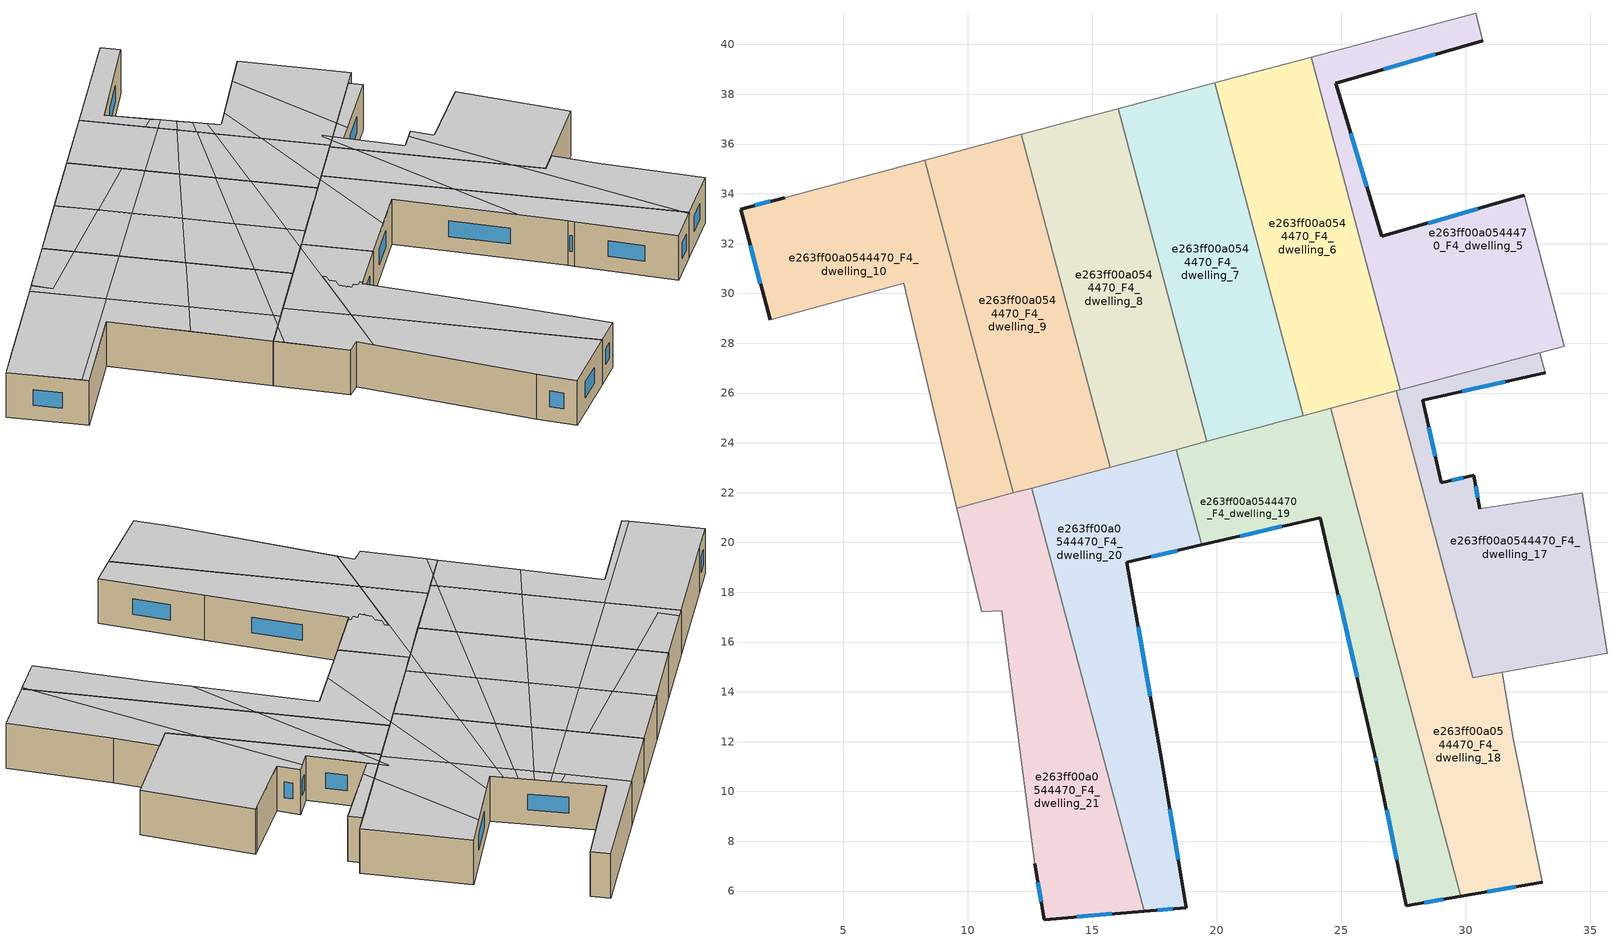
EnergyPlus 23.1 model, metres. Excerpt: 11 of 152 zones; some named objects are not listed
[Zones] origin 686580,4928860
e263ff00a0544470_F4_dwelling_10
 floor to e263ff00a0544470_F3_dwelling_10 (EU_floor_Construction): 8.27,35.35 11.83,21.99 9.56,21.38 7.42,30.4 2.06,28.95 0.87,33.38 2.65,33.85 z12
 wall outside (EU_wall_Construction): 2.65,33.85 0.87,33.38 2.06,28.95 z12:15
 wall adiabatic (EU_wall_Construction): 8.27,35.35 2.65,33.85 / 2.06,28.95 7.42,30.4 9.56,21.38 11.83,21.99 z12:15
 wall to e263ff00a0544470_F4_dwelling_9 (EU_wall_Construction): 11.83,21.99 8.27,35.35 z12:15
 window (EU_Window_Construction): 1.26,31.94 1.68,30.39 / 2.08,33.7 1.45,33.53 z12.98:14.02
 ceiling to e263ff00a0544470_F5_dwelling_1 (EU_floor_Construction): 9.36,31.27 8.27,35.35 2.65,33.85 0.87,33.38 1.95,29.36 z15
 ceiling to e263ff00a0544470_F5_dwelling_2 (EU_floor_Construction): 10.53,26.88 9.36,31.27 1.95,29.36 2.06,28.95 7.42,30.4 8.5,25.86 z15
 ceiling to e263ff00a0544470_F5_dwelling_3 (EU_floor_Construction): 10.95,21.75 11.73,22.37 10.53,26.88 8.5,25.86 9.56,21.38 z15
 ceiling to e263ff00a0544470_F5_dwelling_4 (EU_floor_Construction): 11.83,21.99 11.73,22.37 10.95,21.75 z15
e263ff00a0544470_F4_dwelling_17
 floor to e263ff00a0544470_F3_dwelling_17 (EU_floor_Construction): 33.19,26.82 28.26,25.71 29.01,22.39 30.32,22.69 30.56,21.36 34.48,21.96 34.67,21.99 35.67,15.55 30.28,14.58 27.21,26.08 32.97,27.62 z12
 wall outside (EU_wall_Construction): 30.56,21.36 30.32,22.69 29.01,22.39 28.26,25.71 33.19,26.82 z12:15
 wall to e263ff00a0544470_F4_dwelling_16 (EU_wall_Construction): 33.19,26.82 32.97,27.62 z12:15
 wall adiabatic (EU_wall_Construction): 31.48,14.79 35.67,15.55 34.67,21.99 34.48,21.96 30.56,21.36 z12:15
 wall to e263ff00a0544470_F4_dwelling_18 (EU_wall_Construction): 30.28,14.57 31.47,14.79 / 27.21,26.08 30.28,14.58 z12:15
 wall to e263ff00a0544470_F4_dwelling_5 (EU_wall_Construction): 32.97,27.62 27.36,26.12 z12:15
 wall to e263ff00a0544470_F4_dwelling_6 (EU_wall_Construction): 27.36,26.12 27.21,26.08 z12:15
 window (EU_Window_Construction): 29.87,26.07 31.59,26.46 / 28.77,23.47 28.51,24.63 / 29.9,22.59 29.44,22.49 / 30.49,21.79 30.4,22.26 z12.98:14.02
 ceiling to e263ff00a0544470_F5_dwelling_9 (EU_floor_Construction): 35.67,15.55 34.67,21.99 34.48,21.96 30.56,21.36 30.32,22.69 29.86,22.58 29.79,16.4 30.28,14.58 z15
 ceiling to e263ff00a0544470_F5_dwelling_8 (EU_floor_Construction): 29.79,16.4 29.86,22.58 29.01,22.39 28.12,26.33 27.83,26.25 27.57,24.74 z15
 ceiling to e263ff00a0544470_F5_dwelling_7 (EU_floor_Construction): 29.25,25.93 29.37,26.66 28.12,26.33 28.26,25.71 z15; 27.57,24.74 27.83,26.25 27.21,26.08 z15
 ceiling to e263ff00a0544470_F5_dwelling_10 (EU_floor_Construction): 33.19,26.82 32.97,27.62 29.37,26.66 29.25,25.93 z15
e263ff00a0544470_F4_dwelling_18
 floor to e263ff00a0544470_F3_dwelling_18 (EU_floor_Construction): 27.21,26.08 30.28,14.57 31.47,14.79 31.89,12.22 33.07,6.35 29.8,5.79 24.58,25.38 z12
 wall outside (EU_wall_Construction): 29.8,5.79 33.07,6.35 z12:15
 wall to e263ff00a0544470_F4_dwelling_19 (EU_wall_Construction): 24.58,25.38 29.8,5.79 z12:15
 wall adiabatic (EU_wall_Construction): 33.07,6.35 31.89,12.22 31.47,14.79 z12:15
 wall to e263ff00a0544470_F4_dwelling_6 (EU_wall_Construction): 27.21,26.08 24.58,25.38 z12:15
 window (EU_Window_Construction): 30.87,5.97 32.01,6.16 z12.98:14.02
 ceiling to e263ff00a0544470_F5_dwelling_8 (EU_floor_Construction): 29.68,6.26 29.79,16.4 27.57,24.74 26.47,18.29 z15
 ceiling to e263ff00a0544470_F5_dwelling_9 (EU_floor_Construction): 33.07,6.35 31.89,12.22 31.47,14.79 30.28,14.57 29.79,16.4 29.68,6.26 29.8,5.79 z15
 ceiling to e263ff00a0544470_F5_dwelling_7 (EU_floor_Construction): 26.47,18.29 27.57,24.74 27.21,26.08 24.58,25.38 z15
e263ff00a0544470_F4_dwelling_19
 floor to e263ff00a0544470_F3_dwelling_19 (EU_floor_Construction): 24.58,25.38 29.8,5.79 27.61,5.41 26.43,11.11 26.35,11.48 24.16,21 19.39,19.9 18.37,23.73 22.25,24.76 22.46,24.82 z12
 wall outside (EU_wall_Construction): 19.39,19.9 24.16,21 26.35,11.48 26.43,11.11 27.61,5.41 29.8,5.79 z12:15
 wall to e263ff00a0544470_F4_dwelling_20 (EU_wall_Construction): 18.37,23.73 19.39,19.9 z12:15
 wall to e263ff00a0544470_F4_dwelling_7 (EU_wall_Construction): 23.48,25.09 22.46,24.82 22.25,24.76 19.6,24.05 z12:15
 wall to e263ff00a0544470_F4_dwelling_6 (EU_wall_Construction): 24.58,25.38 23.48,25.09 z12:15
 wall to e263ff00a0544470_F4_dwelling_8 (EU_wall_Construction): 19.6,24.05 18.37,23.73 z12:15
 window (EU_Window_Construction): 26.38,11.36 26.41,11.23 / 24.88,17.9 25.64,14.58 / 20.94,20.26 22.61,20.64 / 28.33,5.53 29.09,5.66 / 26.82,9.26 27.23,7.26 z12.98:14.02
 ceiling to e263ff00a0544470_F5_dwelling_5 (EU_floor_Construction): 21.95,20.49 24.24,25.29 22.46,24.82 22.25,24.76 18.37,23.73 19.39,19.9 z15
 ceiling to e263ff00a0544470_F5_dwelling_8 (EU_floor_Construction): 29.67,5.76 29.68,6.26 26.47,18.29 25.75,14.09 26.35,11.48 26.43,11.11 27.61,5.41 z15
 ceiling to e263ff00a0544470_F5_dwelling_7 (EU_floor_Construction): 25.75,14.09 26.47,18.29 24.58,25.38 24.24,25.29 21.95,20.49 24.16,21 z15
 ceiling to e263ff00a0544470_F5_dwelling_9 (EU_floor_Construction): 29.8,5.79 29.68,6.26 29.67,5.76 z15
e263ff00a0544470_F4_dwelling_20
 floor to e263ff00a0544470_F3_dwelling_20 (EU_floor_Construction): 18.37,23.73 19.39,19.9 16.39,19.21 17.78,11.23 18.78,5.33 17.09,5.19 12.56,22.18 z12
 wall outside (EU_wall_Construction): 17.09,5.19 18.78,5.33 17.78,11.23 16.39,19.21 19.39,19.9 z12:15
 wall to e263ff00a0544470_F4_dwelling_21 (EU_wall_Construction): 12.56,22.18 17.09,5.19 z12:15
 wall to e263ff00a0544470_F4_dwelling_9 (EU_wall_Construction): 15.72,23.02 12.56,22.18 z12:15
 wall to e263ff00a0544470_F4_dwelling_8 (EU_wall_Construction): 18.37,23.73 15.72,23.02 z12:15
 window (EU_Window_Construction): 17.37,19.43 18.41,19.68 / 17.33,13.83 16.85,16.61 / 18.46,7.25 18.11,9.31 / 17.64,5.23 18.23,5.28 z12.98:14.02
 ceiling to e263ff00a0544470_F5_dwelling_6 (EU_floor_Construction): 18.78,5.33 17.78,11.23 16.39,19.21 16.54,19.24 16.51,19.39 16.22,19.32 16.17,19.62 15.88,19.55 15.83,19.85 15.7,19.82 15.81,19.94 15.74,20.32 16,20.6 15.93,20.98 16.19,21.26 16.16,21.45 13.54,18.52 17.09,5.19 z15
 ceiling to e263ff00a0544470_F5_dwelling_4 (EU_floor_Construction): 13.52,18.58 18.04,23.64 12.56,22.18 z15
 ceiling to e263ff00a0544470_F5_dwelling_5 (EU_floor_Construction): 19.39,19.9 18.37,23.73 18.04,23.64 13.52,18.58 13.54,18.52 16.16,21.45 16.19,21.26 15.93,20.98 16,20.6 15.74,20.32 15.81,19.94 15.7,19.82 15.83,19.85 15.88,19.55 16.17,19.62 16.22,19.32 16.51,19.39 16.54,19.24 z15
e263ff00a0544470_F4_dwelling_21
 floor to e263ff00a0544470_F3_dwelling_21 (EU_floor_Construction): 12.56,22.18 17.09,5.19 13.07,4.85 12.69,7.09 11.36,17.26 10.55,17.21 9.56,21.38 z12
 wall outside (EU_wall_Construction): 12.69,7.09 13.07,4.85 17.09,5.19 z12:15
 wall adiabatic (EU_wall_Construction): 11.83,21.99 9.56,21.38 10.55,17.21 11.36,17.26 12.69,7.09 z12:15
 wall to e263ff00a0544470_F4_dwelling_9 (EU_wall_Construction): 12.56,22.18 11.83,21.99 z12:15
 window (EU_Window_Construction): 14.38,4.96 15.78,5.08 / 12.82,6.36 12.95,5.58 z12.98:14.02
 ceiling to e263ff00a0544470_F5_dwelling_4 (EU_floor_Construction): 11.49,16.3 13.52,18.58 12.56,22.18 10.94,21.75 9.71,20.77 10.55,17.21 11.36,17.26 z15
 ceiling to e263ff00a0544470_F5_dwelling_6 (EU_floor_Construction): 17.09,5.19 13.54,18.52 11.5,16.23 12.69,7.09 13.07,4.85 z15
 ceiling to e263ff00a0544470_F5_dwelling_5 (EU_floor_Construction): 11.5,16.23 13.54,18.52 13.52,18.58 11.49,16.3 z15
 ceiling to e263ff00a0544470_F5_dwelling_3 (EU_floor_Construction): 10.94,21.75 9.56,21.38 9.71,20.77 z15
e263ff00a0544470_F4_dwelling_5
 floor to e263ff00a0544470_F3_dwelling_5 (EU_floor_Construction): 30.69,40.15 24.77,38.44 26.62,32.29 32.35,33.94 33.96,27.88 27.36,26.12 23.8,39.49 30.4,41.25 z12
 wall outside (EU_wall_Construction): 32.35,33.94 26.62,32.29 24.77,38.44 30.69,40.15 z12:15
 wall to e263ff00a0544470_F4_dwelling_4 (EU_wall_Construction): 33.96,27.88 32.35,33.94 / 30.69,40.15 30.4,41.25 z12:15
 wall to e263ff00a0544470_F4_dwelling_6 (EU_wall_Construction): 23.8,39.49 27.36,26.12 z12:15
 wall adiabatic (EU_wall_Construction): 30.4,41.25 23.8,39.49 z12:15
 wall to e263ff00a0544470_F4_dwelling_16 (EU_wall_Construction): 32.97,27.62 33.96,27.88 z12:15
 window (EU_Window_Construction): 26.02,34.29 25.38,36.44 / 30.49,33.4 28.49,32.83 / 26.7,39 28.77,39.6 z12.98:14.02
 ceiling to e263ff00a0544470_F5_dwelling_7 (EU_floor_Construction): 29.37,26.66 30.52,33.41 27.72,32.61 26.38,29.79 27.36,26.12 27.83,26.25 27.94,26.89 28,26.89 28.12,26.33 z15
 ceiling to e263ff00a0544470_F5_dwelling_10 (EU_floor_Construction): 33.96,27.88 32.35,33.94 30.52,33.41 29.37,26.66 z15
 ceiling to e263ff00a0544470_F5_dwelling_0 (EU_floor_Construction): 30.69,40.15 30.4,41.25 23.8,39.49 24.74,35.96 25.49,36.05 24.77,38.44 z15
 ceiling to e263ff00a0544470_F5_dwelling_8 (EU_floor_Construction): 28.12,26.33 28,26.89 27.94,26.89 27.83,26.25 z15
 ceiling to e263ff00a0544470_F5_dwelling_5 (EU_floor_Construction): 26.38,29.79 27.72,32.61 26.62,32.29 26.42,32.96 26.41,33.01 25.73,32.25 z15
 ceiling to e263ff00a0544470_F5_dwelling_4 (EU_floor_Construction): 25.73,32.25 26.41,33.01 26.17,33.79 25.47,33.24 z15
 ceiling to e263ff00a0544470_F5_dwelling_2 (EU_floor_Construction): 25.92,34.64 25.66,35.48 24.92,35.29 25.19,34.27 z15
 ceiling adiabatic (EU_roof_Construction): 26.62,32.29 25.92,34.64 25.19,34.27 24.92,35.29 25.66,35.48 25.49,36.05 24.74,35.96 25.47,33.24 26.17,33.79 26.41,33.01 26.42,32.96 z15
e263ff00a0544470_F4_dwelling_6
 floor to e263ff00a0544470_F3_dwelling_6 (EU_floor_Construction): 23.8,39.49 27.36,26.12 23.48,25.09 19.92,38.45 z12
 wall to e263ff00a0544470_F4_dwelling_7 (EU_wall_Construction): 19.92,38.45 23.48,25.09 z12:15
 wall adiabatic (EU_wall_Construction): 23.8,39.49 19.92,38.45 z12:15
 ceiling to e263ff00a0544470_F5_dwelling_5 (EU_floor_Construction): 24.24,25.29 26.38,29.79 25.73,32.25 22.53,28.67 23.48,25.09 z15
 ceiling to e263ff00a0544470_F5_dwelling_3 (EU_floor_Construction): 25.47,33.24 25.19,34.27 21.52,32.43 22.03,30.52 z15
 ceiling to e263ff00a0544470_F5_dwelling_7 (EU_floor_Construction): 27.36,26.12 26.38,29.79 24.24,25.29 z15
 ceiling to e263ff00a0544470_F5_dwelling_4 (EU_floor_Construction): 22.53,28.67 25.73,32.25 25.47,33.24 22.03,30.52 z15
 ceiling to e263ff00a0544470_F5_dwelling_2 (EU_floor_Construction): 25.19,34.27 24.92,35.29 21.03,34.28 21.52,32.43 z15
 ceiling adiabatic (EU_roof_Construction): 24.92,35.29 23.8,39.49 19.92,38.45 21.03,34.28 z15
e263ff00a0544470_F4_dwelling_7
 floor to e263ff00a0544470_F3_dwelling_7 (EU_floor_Construction): 19.92,38.45 23.48,25.09 19.6,24.05 16.04,37.42 z12
 wall to e263ff00a0544470_F4_dwelling_8 (EU_wall_Construction): 16.04,37.42 19.6,24.05 z12:15
 wall adiabatic (EU_wall_Construction): 19.92,38.45 16.04,37.42 z12:15
 ceiling to e263ff00a0544470_F5_dwelling_0 (EU_floor_Construction): 20.7,35.53 19.92,38.45 16.04,37.42 16.66,35.09 z15
 ceiling to e263ff00a0544470_F5_dwelling_4 (EU_floor_Construction): 19.32,25.08 22.53,28.67 22.03,30.52 18.6,27.8 z15
 ceiling to e263ff00a0544470_F5_dwelling_3 (EU_floor_Construction): 22.03,30.52 21.52,32.43 17.86,30.58 18.6,27.8 z15
 ceiling to e263ff00a0544470_F5_dwelling_5 (EU_floor_Construction): 23.48,25.09 22.53,28.67 19.32,25.08 19.6,24.05 z15
 ceiling to e263ff00a0544470_F5_dwelling_2 (EU_floor_Construction): 21.52,32.43 21.03,34.28 17.14,33.28 17.86,30.58 z15
 ceiling to e263ff00a0544470_F5_dwelling_1 (EU_floor_Construction): 21.03,34.28 20.7,35.53 16.66,35.09 17.14,33.28 z15
e263ff00a0544470_F4_dwelling_8
 floor to e263ff00a0544470_F3_dwelling_8 (EU_floor_Construction): 16.04,37.42 19.6,24.05 15.72,23.02 12.15,36.38 z12
 wall to e263ff00a0544470_F4_dwelling_9 (EU_wall_Construction): 12.15,36.38 15.72,23.02 z12:15
 wall adiabatic (EU_wall_Construction): 16.04,37.42 12.15,36.38 z12:15
 ceiling to e263ff00a0544470_F5_dwelling_3 (EU_floor_Construction): 18.6,27.8 17.86,30.58 14.19,28.73 15.16,25.09 z15
 ceiling to e263ff00a0544470_F5_dwelling_2 (EU_floor_Construction): 17.86,30.58 17.14,33.28 13.25,32.28 14.19,28.73 z15
 ceiling to e263ff00a0544470_F5_dwelling_1 (EU_floor_Construction): 17.14,33.28 16.66,35.09 12.61,34.65 13.25,32.28 z15
 ceiling to e263ff00a0544470_F5_dwelling_4 (EU_floor_Construction): 18.04,23.64 19.32,25.08 18.6,27.8 15.16,25.09 15.72,23.02 z15
 ceiling to e263ff00a0544470_F5_dwelling_0 (EU_floor_Construction): 16.66,35.09 16.04,37.42 12.15,36.38 12.61,34.65 z15
 ceiling to e263ff00a0544470_F5_dwelling_5 (EU_floor_Construction): 19.6,24.05 19.32,25.08 18.04,23.64 z15
e263ff00a0544470_F4_dwelling_9
 floor to e263ff00a0544470_F3_dwelling_9 (EU_floor_Construction): 12.15,36.38 15.72,23.02 11.83,21.99 8.27,35.35 z12
 wall adiabatic (EU_wall_Construction): 12.15,36.38 8.27,35.35 z12:15
 ceiling to e263ff00a0544470_F5_dwelling_2 (EU_floor_Construction): 14.19,28.73 13.25,32.28 9.36,31.27 10.53,26.88 z15
 ceiling to e263ff00a0544470_F5_dwelling_1 (EU_floor_Construction): 13.25,32.28 12.61,34.65 9.01,34.26 8.78,35.48 8.27,35.35 9.36,31.27 z15
 ceiling to e263ff00a0544470_F5_dwelling_3 (EU_floor_Construction): 15.16,25.09 14.19,28.73 10.53,26.88 11.73,22.37 z15
 ceiling to e263ff00a0544470_F5_dwelling_0 (EU_floor_Construction): 12.61,34.65 12.15,36.38 8.79,35.48 9.01,34.26 z15
 ceiling to e263ff00a0544470_F5_dwelling_4 (EU_floor_Construction): 15.72,23.02 15.16,25.09 11.73,22.37 11.83,21.99 z15
[Building]
EU S2 Campaign: North Axis=0; Terrain=City; Solar Distribution=FullExterior
[Site:Location]
Bologna: Latitude=44.5; Longitude=11.25; Time Zone=1; Elevation=37
[SizingPeriod:WeatherFileDays]
AnnualSizingPeriod: Begin Month=1; Begin Day of Month=1; End Month=12; End Day of Month=31; Day of Week for Start Day=Monday; Use Weather File Daylight Saving Period=No; Use Weather File Rain and Snow Indicators=No
[MATERIAL]
EU_InternalMass_Material: Roughness=MediumRough; Thickness=0.1; Conductivity=1; Density=1800; Specific Heat=900; Thermal Absorptance=0.9; Solar Absorptance=0.7; Visible Absorptance=0.7
[MATERIAL:NOMASS] Roughness=MediumRough; Thermal Absorptance=0.9; Solar Absorptance=0.7; Visible Absorptance=0.7
Name | Thermal Resistance
EU_wall_NoMass | 0.905828
EU_roof_NoMass | 0.37593
EU_floor_NoMass | 0.67114
[WINDOWMATERIAL:SIMPLEGLAZINGSYSTEM]
EU_Window_SimpleGlazing: UFactor=4.52486; Solar Heat Gain Coefficient=0.85; Visible Transmittance=0.85
[CONSTRUCTION]
EU_wall_Construction: EU_wall_NoMass
EU_roof_Construction: EU_roof_NoMass
EU_floor_Construction: EU_floor_NoMass
EU_Window_Construction: EU_Window_SimpleGlazing
EU_InternalMass_Construction: EU_InternalMass_Material
[ZONE] Type=1; Multiplier=1; Ceiling Height=autocalculate; Floor Area=autocalculate; Part of Total Floor Area=Yes
Name | Volume
e263ff00a0544470_F4_dwelling_10 | 166.673
e263ff00a0544470_F4_dwelling_17 | 144.906
e263ff00a0544470_F4_dwelling_18 | 188.902
e263ff00a0544470_F4_dwelling_19 | 166.679
e263ff00a0544470_F4_dwelling_20 | 166.668
e263ff00a0544470_F4_dwelling_21 | 166.666
e263ff00a0544470_F4_dwelling_5 | 166.677
e263ff00a0544470_F4_dwelling_6 | 166.697
e263ff00a0544470_F4_dwelling_7; e263ff00a0544470_F4_dwelling_8 | 166.663
e263ff00a0544470_F4_dwelling_9 | 166.652
[INTERNALMASS] Construction=EU_InternalMass_Construction
Name | Zone or ZoneList | Surface Area
e263ff00a0544470_F4_dwelling_5_EU_InternalMass | e263ff00a0544470_F4_dwelling_5 | 55.5586
e263ff00a0544470_F4_dwelling_6_EU_InternalMass | e263ff00a0544470_F4_dwelling_6 | 55.5657
e263ff00a0544470_F4_dwelling_7_EU_InternalMass | e263ff00a0544470_F4_dwelling_7 | 55.5548
e263ff00a0544470_F4_dwelling_8_EU_InternalMass | e263ff00a0544470_F4_dwelling_8 | 55.5546
e263ff00a0544470_F4_dwelling_9_EU_InternalMass | e263ff00a0544470_F4_dwelling_9 | 55.5522
e263ff00a0544470_F4_dwelling_10_EU_InternalMass | e263ff00a0544470_F4_dwelling_10 | 55.5581
e263ff00a0544470_F4_dwelling_17_EU_InternalMass | e263ff00a0544470_F4_dwelling_17 | 48.3183
e263ff00a0544470_F4_dwelling_18_EU_InternalMass | e263ff00a0544470_F4_dwelling_18 | 62.9686
e263ff00a0544470_F4_dwelling_19_EU_InternalMass | e263ff00a0544470_F4_dwelling_19 | 55.561
e263ff00a0544470_F4_dwelling_20_EU_InternalMass | e263ff00a0544470_F4_dwelling_20 | 55.5565
e263ff00a0544470_F4_dwelling_21_EU_InternalMass | e263ff00a0544470_F4_dwelling_21 | 55.555
[OTHEREQUIPMENT] Fuel Type=Electricity; Design Level Calculation Method=Watts/Area; Power per Zone Floor Area=1; Fraction Latent=0; Fraction Radiant=0; Fraction Lost=0; Carbon Dioxide Generation Rate=0; EndUse Subcategory=EU_Step8_InternalGains
Name | Zone or ZoneList or Space or SpaceList | Schedule
EU_Step8_InternalGain_e263ff00a0544470_F4_dwelling_5_f000 | e263ff00a0544470_F4_dwelling_5 | EU_Step8_GainSchedule_e263ff00a0544470_F4_dwelling_5_f000
EU_Step8_InternalGain_e263ff00a0544470_F4_dwelling_6_f000 | e263ff00a0544470_F4_dwelling_6 | EU_Step8_GainSchedule_e263ff00a0544470_F4_dwelling_6_f000
EU_Step8_InternalGain_e263ff00a0544470_F4_dwelling_7_f000 | e263ff00a0544470_F4_dwelling_7 | EU_Step8_GainSchedule_e263ff00a0544470_F4_dwelling_7_f000
EU_Step8_InternalGain_e263ff00a0544470_F4_dwelling_8_f000 | e263ff00a0544470_F4_dwelling_8 | EU_Step8_GainSchedule_e263ff00a0544470_F4_dwelling_8_f000
EU_Step8_InternalGain_e263ff00a0544470_F4_dwelling_9_f000 | e263ff00a0544470_F4_dwelling_9 | EU_Step8_GainSchedule_e263ff00a0544470_F4_dwelling_9_f000
EU_Step8_InternalGain_e263ff00a0544470_F4_dwelling_10_f000 | e263ff00a0544470_F4_dwelling_10 | EU_Step8_GainSchedule_e263ff00a0544470_F4_dwelling_10_f000
EU_Step8_InternalGain_e263ff00a0544470_F4_dwelling_17_f000 | e263ff00a0544470_F4_dwelling_17 | EU_Step8_GainSchedule_e263ff00a0544470_F4_dwelling_17_f000
EU_Step8_InternalGain_e263ff00a0544470_F4_dwelling_18_f000 | e263ff00a0544470_F4_dwelling_18 | EU_Step8_GainSchedule_e263ff00a0544470_F4_dwelling_18_f000
EU_Step8_InternalGain_e263ff00a0544470_F4_dwelling_19_f000 | e263ff00a0544470_F4_dwelling_19 | EU_Step8_GainSchedule_e263ff00a0544470_F4_dwelling_19_f000
EU_Step8_InternalGain_e263ff00a0544470_F4_dwelling_20_f000 | e263ff00a0544470_F4_dwelling_20 | EU_Step8_GainSchedule_e263ff00a0544470_F4_dwelling_20_f000
EU_Step8_InternalGain_e263ff00a0544470_F4_dwelling_21_f000 | e263ff00a0544470_F4_dwelling_21 | EU_Step8_GainSchedule_e263ff00a0544470_F4_dwelling_21_f000
[ZONEVENTILATION:DESIGNFLOWRATE] Schedule=EU_AlwaysOn; Design Flow Rate Calculation Method=AirChanges/Hour; Air Changes per Hour=0.73129; Ventilation Type=Natural; Fan Pressure Rise=0; Fan Total Efficiency=1; Constant Term Coefficient=1; Temperature Term Coefficient=0; Velocity Term Coefficient=0; Velocity Squared Term Coefficient=0; Minimum Indoor Temperature=-100; Maximum Indoor Temperature=100; Delta Temperature=-100; Minimum Outdoor Temperature=-100; Maximum Outdoor Temperature=100; Maximum Wind Speed=40
Name | Zone or ZoneList or Space or SpaceList
EU_ConstantAir_e263ff00a0544470_F4_dwelling_5 | e263ff00a0544470_F4_dwelling_5
EU_ConstantAir_e263ff00a0544470_F4_dwelling_6 | e263ff00a0544470_F4_dwelling_6
EU_ConstantAir_e263ff00a0544470_F4_dwelling_7 | e263ff00a0544470_F4_dwelling_7
EU_ConstantAir_e263ff00a0544470_F4_dwelling_8 | e263ff00a0544470_F4_dwelling_8
EU_ConstantAir_e263ff00a0544470_F4_dwelling_9 | e263ff00a0544470_F4_dwelling_9
EU_ConstantAir_e263ff00a0544470_F4_dwelling_10 | e263ff00a0544470_F4_dwelling_10
EU_ConstantAir_e263ff00a0544470_F4_dwelling_17 | e263ff00a0544470_F4_dwelling_17
EU_ConstantAir_e263ff00a0544470_F4_dwelling_18 | e263ff00a0544470_F4_dwelling_18
EU_ConstantAir_e263ff00a0544470_F4_dwelling_19 | e263ff00a0544470_F4_dwelling_19
EU_ConstantAir_e263ff00a0544470_F4_dwelling_20 | e263ff00a0544470_F4_dwelling_20
EU_ConstantAir_e263ff00a0544470_F4_dwelling_21 | e263ff00a0544470_F4_dwelling_21
[HVACTEMPLATE:ZONE:IDEALLOADSAIRSYSTEM] System Availability Schedule=EU_AlwaysOn; Maximum Heating Supply Air Temperature=50; Minimum Cooling Supply Air Temperature=13; Maximum Heating Supply Air Humidity Ratio=0.0156; Minimum Cooling Supply Air Humidity Ratio=0.0077; Heating Limit=NoLimit; Cooling Limit=NoLimit; Heating Availability Schedule=EU_AlwaysOn; Cooling Availability Schedule=EU_CoolingOff; Dehumidification Control Type=ConstantSensibleHeatRatio; Cooling Sensible Heat Ratio=0.7; Dehumidification Setpoint=60; Humidification Control Type=None; Humidification Setpoint=30; Outdoor Air Method=None; Outdoor Air Flow Rate per Person=0.00944; Outdoor Air Flow Rate per Zone Floor Area=0; Outdoor Air Flow Rate per Zone=0; Demand Controlled Ventilation Type=None; Outdoor Air Economizer Type=NoEconomizer; Heat Recovery Type=None; Sensible Heat Recovery Effectiveness=0.7; Latent Heat Recovery Effectiveness=0.65
Name | Template Thermostat
e263ff00a0544470_F4_dwelling_5 | EU_HeatOnly_e263ff00a0544470_F4_dwelling_5
e263ff00a0544470_F4_dwelling_6 | EU_HeatOnly_e263ff00a0544470_F4_dwelling_6
e263ff00a0544470_F4_dwelling_7 | EU_HeatOnly_e263ff00a0544470_F4_dwelling_7
e263ff00a0544470_F4_dwelling_8 | EU_HeatOnly_e263ff00a0544470_F4_dwelling_8
e263ff00a0544470_F4_dwelling_9 | EU_HeatOnly_e263ff00a0544470_F4_dwelling_9
e263ff00a0544470_F4_dwelling_10 | EU_HeatOnly_e263ff00a0544470_F4_dwelling_10
e263ff00a0544470_F4_dwelling_17 | EU_HeatOnly_e263ff00a0544470_F4_dwelling_17
e263ff00a0544470_F4_dwelling_18 | EU_HeatOnly_e263ff00a0544470_F4_dwelling_18
e263ff00a0544470_F4_dwelling_19 | EU_HeatOnly_e263ff00a0544470_F4_dwelling_19
e263ff00a0544470_F4_dwelling_20 | EU_HeatOnly_e263ff00a0544470_F4_dwelling_20
e263ff00a0544470_F4_dwelling_21 | EU_HeatOnly_e263ff00a0544470_F4_dwelling_21
[SIZING:ZONE] Zone Cooling Design Supply Air Temperature Input Method=SupplyAirTemperature; Zone Cooling Design Supply Air Temperature=13; Zone Heating Design Supply Air Temperature Input Method=SupplyAirTemperature; Zone Heating Design Supply Air Temperature=50; Zone Cooling Design Supply Air Humidity Ratio=0.008; Zone Heating Design Supply Air Humidity Ratio=0.008; Cooling Design Air Flow Method=DesignDay; Cooling Design Air Flow Rate=0; Cooling Minimum Air Flow per Zone Floor Area=0.000762; Cooling Minimum Air Flow=0; Cooling Minimum Air Flow Fraction=0.2; Heating Design Air Flow Method=DesignDay; Heating Design Air Flow Rate=0; Heating Maximum Air Flow per Zone Floor Area=0.002032; Heating Maximum Air Flow=0.141576; Heating Maximum Air Flow Fraction=0.3; Account for Dedicated Outdoor Air System=No; Dedicated Outdoor Air System Control Strategy=NeutralSupplyAir; Dedicated Outdoor Air Low Setpoint Temperature for Design=autosize; Dedicated Outdoor Air High Setpoint Temperature for Design=autosize; Zone Load Sizing Method=Sensible Load Only No Latent Load; Zone Latent Cooling Design Supply Air Humidity Ratio Input Method=HumidityRatioDifference; Zone Cooling Design Supply Air Humidity Ratio Difference=0.005; Zone Latent Heating Design Supply Air Humidity Ratio Input Method=HumidityRatioDifference; Zone Humidification Design Supply Air Humidity Ratio Difference=0.005
e263ff00a0544470_F4_dwelling_5; e263ff00a0544470_F4_dwelling_6; e263ff00a0544470_F4_dwelling_7; e263ff00a0544470_F4_dwelling_8; e263ff00a0544470_F4_dwelling_9; e263ff00a0544470_F4_dwelling_10; e263ff00a0544470_F4_dwelling_17; e263ff00a0544470_F4_dwelling_18; e263ff00a0544470_F4_dwelling_19; e263ff00a0544470_F4_dwelling_20; e263ff00a0544470_F4_dwelling_21
[SCHEDULE:CONSTANT]
Name | Hourly Value
EU_AlwaysOn | 1
EU_CoolingOff | 0
[SCHEDULE:FILE] Column Number=1; Rows to Skip at Top=0; Number of Hours of Data=8760; Column Separator=Comma; Interpolate to Timestep=No; Minutes per Item=60; Adjust Schedule for Daylight Savings=Yes
Name | File
EU_Step8_GainSchedule_e263ff00a0544470_F4_dwelling_5_f000 | ../../schedules/e263ff00a0544470/e263ff00a0544470_F4_dwelling_5_f000_gain.csv
EU_Step8_GainSchedule_e263ff00a0544470_F4_dwelling_6_f000 | ../../schedules/e263ff00a0544470/e263ff00a0544470_F4_dwelling_6_f000_gain.csv
EU_Step8_GainSchedule_e263ff00a0544470_F4_dwelling_7_f000 | ../../schedules/e263ff00a0544470/e263ff00a0544470_F4_dwelling_7_f000_gain.csv
EU_Step8_GainSchedule_e263ff00a0544470_F4_dwelling_8_f000 | ../../schedules/e263ff00a0544470/e263ff00a0544470_F4_dwelling_8_f000_gain.csv
EU_Step8_GainSchedule_e263ff00a0544470_F4_dwelling_9_f000 | ../../schedules/e263ff00a0544470/e263ff00a0544470_F4_dwelling_9_f000_gain.csv
EU_Step8_GainSchedule_e263ff00a0544470_F4_dwelling_10_f000 | ../../schedules/e263ff00a0544470/e263ff00a0544470_F4_dwelling_10_f000_gain.csv
EU_Step8_GainSchedule_e263ff00a0544470_F4_dwelling_17_f000 | ../../schedules/e263ff00a0544470/e263ff00a0544470_F4_dwelling_17_f000_gain.csv
EU_Step8_GainSchedule_e263ff00a0544470_F4_dwelling_18_f000 | ../../schedules/e263ff00a0544470/e263ff00a0544470_F4_dwelling_18_f000_gain.csv
EU_Step8_GainSchedule_e263ff00a0544470_F4_dwelling_19_f000 | ../../schedules/e263ff00a0544470/e263ff00a0544470_F4_dwelling_19_f000_gain.csv
EU_Step8_GainSchedule_e263ff00a0544470_F4_dwelling_20_f000 | ../../schedules/e263ff00a0544470/e263ff00a0544470_F4_dwelling_20_f000_gain.csv
EU_Step8_GainSchedule_e263ff00a0544470_F4_dwelling_21_f000 | ../../schedules/e263ff00a0544470/e263ff00a0544470_F4_dwelling_21_f000_gain.csv
